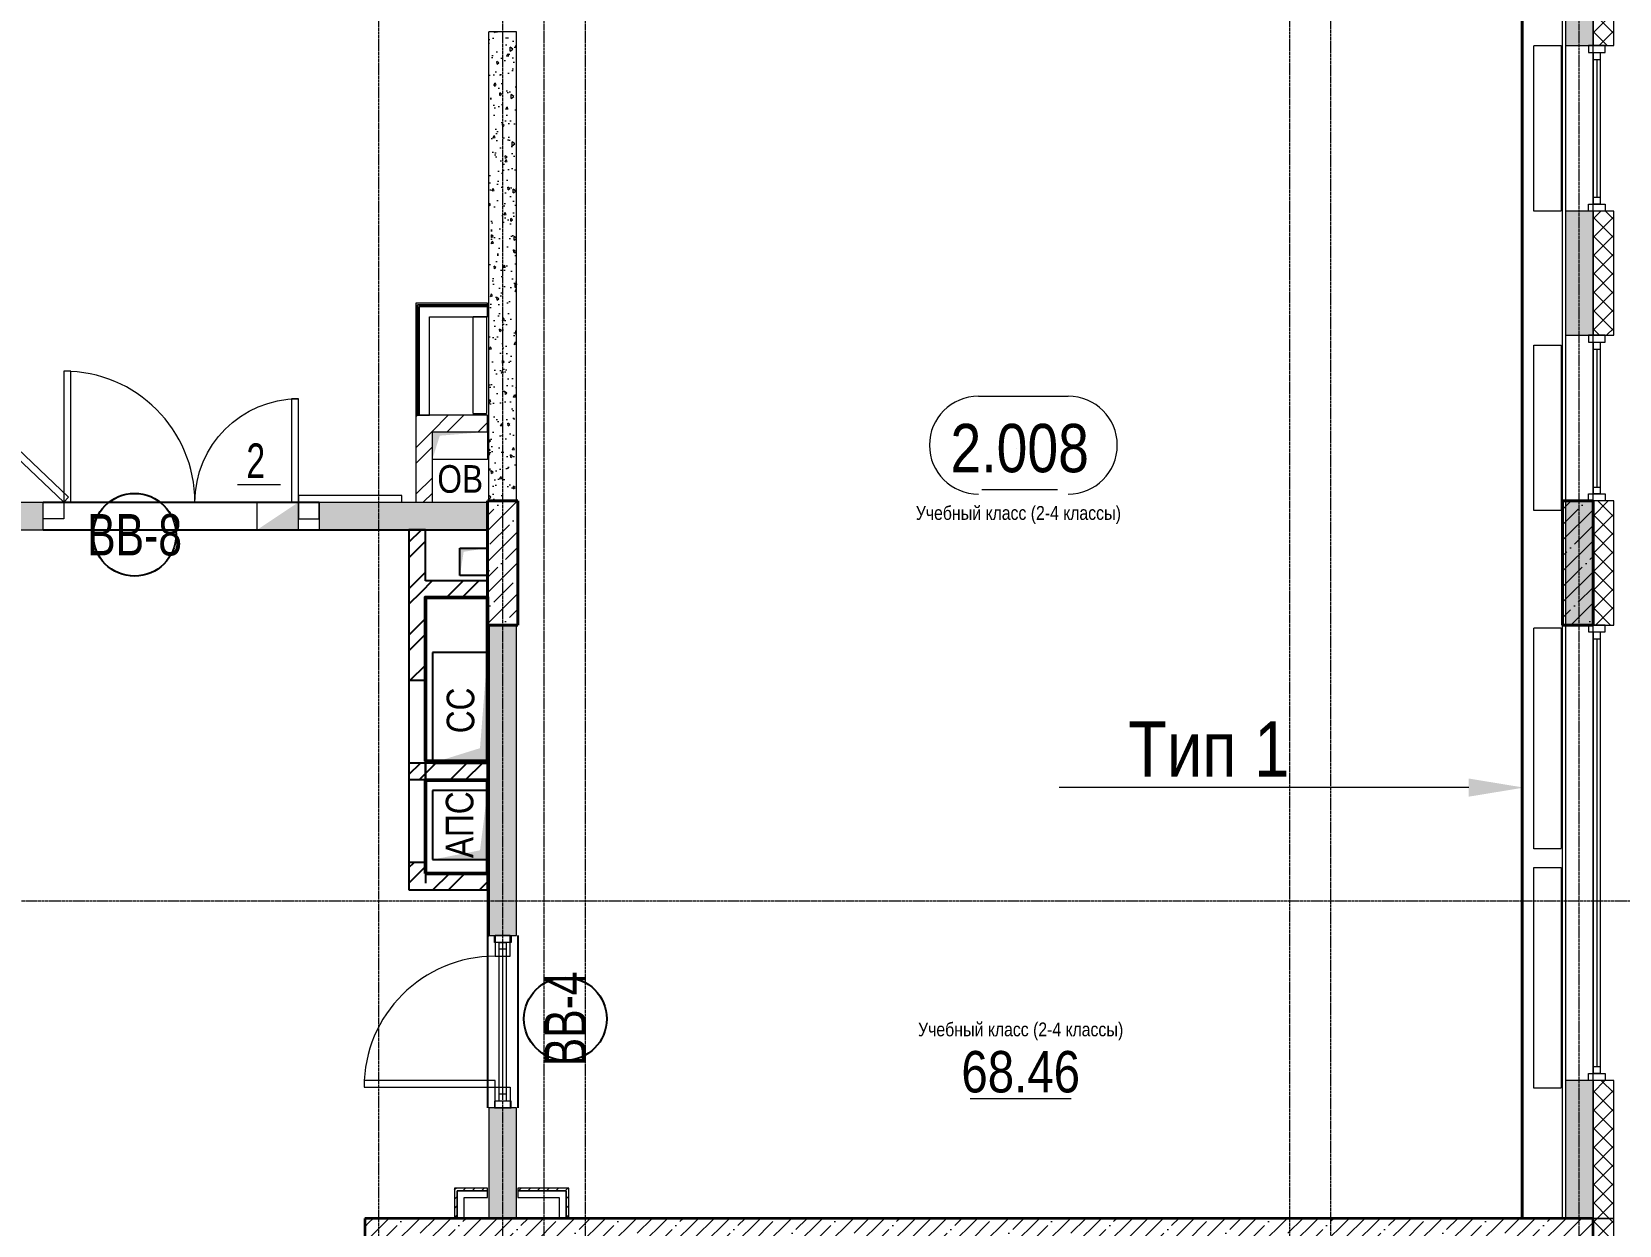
# Model space of a CAD drawing. Header units: millimetres. Extents: x -65509 to 912790, y 446 to 713294.
# Drawn here: x 151083 to 162585, y 160925 to 169575 of the extents above; entities that cross this region are included whole.
import ezdxf
from ezdxf import colors
from ezdxf.entities.mleader import LeaderData, LeaderLine
from ezdxf.enums import TextEntityAlignment as Align
from ezdxf.math import Vec2, Vec3

# ---------------------------------------------------------------- set-up
doc = ezdxf.new("R2010")
doc.units = ezdxf.units.MM
doc.linetypes.add('CENTER2', pattern=[28.575, 19.05, -3.175, 3.175, -3.175])
doc.linetypes.add('HIDDEN2', pattern=[4.7625, 3.175, -1.5875])
doc.layers.get('Defpoints').update_dxf_attribs({"color": 250})
for name, color, linetype, lineweight in [('A-AREA', 250, 'Continuous', 15), ('A-Wall_Материал_Газоблок_Контур', 250, 'Continuous', 0), ('АР_Area', 250, 'Continuous', 5), ('АР_Витраж', 250, 'Continuous', 13), ('АР_Витраж марка', 250, 'Continuous', 9), ('АР_Двери_витраж', 250, 'Continuous', 9), ('АР_Колонны', 250, 'Continuous', 30), ('АР_Окна', 250, 'Continuous', 5), ('АР_Отв. марка', 250, 'Continuous', 9), ('АР_Отверстия', 250, 'Continuous', 9), ('АР_площадь пом', 250, 'Continuous', 5), ('АР_Стены ГКЛ', 250, 'Continuous', 15), ('АР_Стены ЖБ', 250, 'Continuous', 35), ('АР_Стены кирпич', 250, 'Continuous', 20), ('АР_Стены ПЕНОблок', 250, 'Continuous', 20), ('АР_Тонкая', 250, 'Continuous', 5), ('АР_Утеплитель', 250, 'Continuous', 0), ('АР_Штриховка', 250, 'Continuous', 0), ('Зашивки ГКЛ на всю высоту', 250, 'Continuous', 25), ('КМ_Фахверки', 250, 'Continuous', 25), ('ОВ_Отопление', 250, 'Continuous', 5), ('Размеры зашивки ГКЛ', 250, 'Continuous', 0), ('РД_Оси_100', 250, 'Continuous', 0), ('РД_проем_инж перемыч_фахверк', 250, 'Continuous', 18), ('СС_Отверстия', 250, 'Continuous', 9)]:
    doc.layers.add(name, color=color, linetype=linetype, lineweight=lineweight)
doc.layers.add('АР_Отопительные приборы', color=1, linetype='HIDDEN2', lineweight=0, true_color=0xff0000)
doc.layers.add('Зашивка радиаторов тип 1 (фанера и МДФ)', color=7, linetype='Continuous', lineweight=0, true_color=0x000085)
doc.layers.add('РД_Витраж_вн', color=250, linetype='Continuous')
for name, color, linetype, lineweight, plot in [('РД_Проем', 250, 'Continuous', 0, False), ('РД_проем_инж перемыч_подсчет', 250, 'Continuous', 30, False), ('я', 250, 'Continuous', 50, False)]:
    doc.layers.add(name, color=color, linetype=linetype, lineweight=lineweight, plot=plot)
doc.styles.add('Arial0', font='arial.ttf')
doc.styles.add('Arial_09', font='ARIALN.TTF', dxfattribs={"width": 0.9})
doc.styles.add('style1', font='ARIALN.TTF')
pattern_1 = [(45, (142195.16, 127275.07), (-112.2532, 112.2532), []), (45, (142307.41, 127275.07), (-112.2532, 112.2532), [198.4375, -39.6875, 0, -39.6875])]

# ---------------------------------------------------------------- blocks, each defined once
blk = doc.blocks.new('СОШ_2200_АР_ОСИ_М100_28.05.24')
at = {"layer": 'РД_Оси_100', "linetype": 'CENTER2'}
for p, q in [((20100, -6155), (20100, 139938.679)), ((29555, 36000), (-5954.958, 36000))]:
    blk.add_line(p, q, dxfattribs=at)
for points in [[(11400, 139938.679), (11400, -6155)], [(12000.12, -6155), (12300, -5755), (12300, 139538.679), (12000, 139938.679)], [(12600, -6155), (12600, 139938.679)], [(13200, -6155), (12900, -5755), (12900, 139538.679), (13220.167, 139939.357)], [(17850, 139938.679), (18000, 139538.679), (18000, -6194.092)], [(18300, -6196.31), (18300, 139538.679), (18450, 139938.679)]]:
    blk.add_lwpolyline(points, dxfattribs=at)
blk = doc.blocks.new('otv')
at = {"linetype": 'Continuous'}
blk.add_lwpolyline([(0, -1), (0, 0), (1, 0), (1, -1)], close=True, dxfattribs=at)
blk.add_solid([(0, -1), (0, 0), (0.135, -0.137), (1, 0)], dxfattribs=at)
blk = doc.blocks.new('MOK-МаркаПом_овал_ареал')
for p, q in [((-2.99, 3.76), (3.52, 3.76)), ((-2.75, -3), (2.75, -3))]:
    blk.add_line(p, q)
for centre, radius, start, end in [((-2.99, 0.21), 3.55, 90, 270), ((3.52, 0.21), 3.55, 270, 90), ((-7.41, 0), 7.16, 0, 0.001)]:
    blk.add_arc(centre, radius, start, end)
at = {"color": 0, "style": 'style1'}
blk.add_attdef('АР-ПОМЕЩЕНИЕ:НОМЕР', text='', height=3, dxfattribs=at).set_placement((0.26, 0), align=Align.MIDDLE)
blk = doc.blocks.new('MOK-МаркаПомещения1')
at = {"layer": 'A-AREA', "color": 0}
blk.add_line((-3.65, -1.94), (3.65, -1.94), dxfattribs=at)
at = {"layer": 'A-AREA', "color": 0, "style": 'style1'}
blk.add_attdef('АР-ПОМЕЩЕНИЕ:ПЛОЩАДЬ', text='', height=3, dxfattribs=at).set_placement((0, 0), align=Align.MIDDLE)
at = {"layer": 'Defpoints', "style": 'style1', "flags": 8}
blk.add_attdef('АР-ПОМЕЩЕНИЕ:НАИМЕНОВАНИЕ', text='', height=1, dxfattribs=at).set_placement((0, 2.96), align=Align.MIDDLE)
blk = doc.blocks.new('MOK-МаркаПроема инж.')
blk.add_line((-1.33, -1.75), (1.8, -1.75))
at = {"color": 0, "style": 'Arial0', "width": 0.7}
blk.add_attdef('АР-ПРОЕМ:Коробка', text='', height=2.5, dxfattribs=at).set_placement((0, 0), align=Align.MIDDLE)
blk = doc.blocks.new('МаркаВитража1')
at = {"layer": 'Defpoints'}
blk.add_circle((0, 0), 3, dxfattribs=at)
at = {"color": 0, "linetype": 'ByBlock', "lineweight": -2, "style": 'Arial_09', "width": 0.9}
blk.add_attdef('АР-ОКНО:НАИМЕНОВАНИЕ', text='', height=3, dxfattribs=at).set_placement((0, 0), align=Align.MIDDLE)

msp = doc.modelspace()

# ---------------------------------------------------------------- hatches: boundary and pattern name
at = {"layer": 'АР_Стены ГКЛ', "linetype": 'Continuous', "lineweight": 0}
h = msp.add_hatch(dxfattribs=at)
h.set_pattern_fill('ANSI31', color=256, scale=15, style=0)
h.set_pattern_definition([(45, (142195.157, 127275.073), (-33.67596, 33.67596), [])])
h.paths.add_polyline_path([(154145.157, 161195.073), (154165.157, 161175.073), (154385.157, 161175.073), (154385.157, 161195.073)], flags=0)
h = msp.add_hatch(dxfattribs=at)
h.set_pattern_fill('ANSI31', color=256, scale=15, style=0)
h.set_pattern_definition([(45, (142195.157, 127275.073), (-33.67596, 33.67596), [])])
h.paths.add_polyline_path([(154145.157, 160975.073), (154165.157, 160975.073), (154165.157, 161175.073), (154145.157, 161195.073)], flags=0)
h = msp.add_hatch(dxfattribs=at)
h.set_pattern_fill('ANSI31', color=256, scale=15, angle=-360, style=0)
h.set_pattern_definition([(45, (142195.157, 127275.073), (-33.67596, 33.67596), [])])
h.paths.add_polyline_path([(154605.157, 161195.073), (154605.157, 161175.073), (154955.157, 161175.073), (154975.157, 161195.073)], flags=0)
h = msp.add_hatch(dxfattribs=at)
h.set_pattern_fill('ANSI31', color=256, scale=15, angle=-360, style=0)
h.set_pattern_definition([(45, (142195.157, 127275.073), (-33.67596, 33.67596), [])])
h.paths.add_polyline_path([(154975.157, 161195.073), (154955.157, 161175.073), (154955.157, 160975.073), (154975.157, 160975.073)], flags=0)
at = {"layer": 'АР_Штриховка', "linetype": 'Continuous', "lineweight": 0}
h = msp.add_hatch(dxfattribs=at)
h.set_pattern_fill('AR-CONC', color=256, angle=-360, style=0)
h.set_pattern_definition([(50, (142195.16, 127275.07), (182.18467, -15.9391), [19.05, -209.55]), (355, (142195.16, 127275.07), (-35.2434, 191.05685), [15.24, -167.6406]), (100.45144, (142210.34, 127273.74), (146.94125, 175.11775), [16.19, -178.09024]), (46.1842, (142195.16, 127325.87), (271.07904, -42.0423), [28.575, -314.325]), (96.63556, (142217.75, 127322.37), (237.4041, 247.4261), [24.285, -267.1356]), (351.18415, (142195.16, 127325.87), (237.4041, 247.4261), [22.86, -251.4597]), (21, (142220.56, 127313.17), (151.6144, -102.2652), [19.05, -209.55]), (326, (142220.56, 127313.17), (61.80203, 184.18797), [15.24, -167.64]), (71.45144, (142233.2, 127304.65), (213.4164, 81.92277), [16.19, -178.08994]), (37.5, (142195.16, 127275.07), (3.088603, 84.55504), [0, -165.608, 0, -170.18, 0, -168.275]), (7.5, (142195.16, 127275.07), (66.81966, 100.18057), [0, -97.028, 0, -161.798, 0, -64.135]), (327.5, (142138.515, 127275.07), (135.590595, -5.728744), [0, -63.5, 0, -198.12, 0, -262.89]), (317.5, (142113.12, 127275.07), (148.12918, 25.4265), [0, -82.55, 0, -131.572, 0, -186.69])])
h.paths.add_polyline_path([(162395.157, 195850.077), (162195.157, 196050.077), (162195.157, 194375.073), (162395.157, 194375.073)], flags=0)
h.paths.add_polyline_path([(162395.157, 193175.073), (162195.157, 193175.073), (162195.157, 192275.073), (162395.157, 192275.073)], flags=0)
h.paths.add_polyline_path([(162395.157, 188975.073), (162195.157, 188975.073), (162195.157, 178775.073), (162395.157, 178775.073)], flags=0)
h.paths.add_polyline_path([(162395.157, 177575.073), (162195.157, 177575.073), (162195.157, 176675.073), (162395.157, 176675.073)], flags=0)
h.paths.add_polyline_path([(162395.157, 175475.073), (162195.157, 175475.073), (162195.157, 174575.073), (162395.157, 174575.073)], flags=0)
h.paths.add_polyline_path([(162395.157, 171275.073), (162195.157, 171275.073), (162195.157, 169475.073), (162395.157, 169475.073)], flags=0)
h.paths.add_polyline_path([(162395.157, 168275.073), (162195.157, 168275.073), (162195.157, 167375.073), (162395.157, 167375.073)], flags=0)
h.paths.add_polyline_path([(162395.157, 166175.073), (162195.157, 166175.073), (162195.157, 165275.073), (162395.157, 165275.073)], flags=0)
h.paths.add_polyline_path([(162395.157, 161975.073), (162195.157, 161975.073), (162195.157, 160975.073), (162395.157, 160975.073)], flags=0)
h = msp.add_hatch(dxfattribs=at)
h.set_pattern_fill('ANSI37', color=256, scale=30, angle=-360, style=0)
h.set_pattern_definition([(45, (142195.16, 127275.07), (-67.35192, 67.35192), []), (135, (142195.16, 127275.07), (-67.35192, -67.35192), [])])
h.paths.add_polyline_path([(162545.157, 195700.077), (162395.157, 195850.077), (162395.157, 194375.073), (162545.157, 194375.073)], flags=0)
h.paths.add_polyline_path([(162545.157, 193175.073), (162395.157, 193175.073), (162395.157, 192275.073), (162545.157, 192275.073)], flags=0)
h.paths.add_polyline_path([(162545.157, 188975.073), (162395.157, 188975.073), (162395.157, 178775.073), (162545.157, 178775.073)], flags=0)
h.paths.add_polyline_path([(162545.157, 177575.073), (162395.157, 177575.073), (162395.157, 176675.073), (162545.157, 176675.073)], flags=0)
h.paths.add_polyline_path([(162545.157, 175475.073), (162395.157, 175475.073), (162395.157, 174575.073), (162545.157, 174575.073)], flags=0)
h.paths.add_polyline_path([(162545.157, 171275.073), (162395.157, 171275.073), (162395.157, 169475.073), (162545.157, 169475.073)], flags=0)
h.paths.add_polyline_path([(162545.157, 168275.073), (162395.157, 168275.073), (162395.157, 167375.073), (162545.157, 167375.073)], flags=0)
h.paths.add_polyline_path([(162545.157, 166175.073), (162395.157, 166175.073), (162395.157, 165275.073), (162545.157, 165275.073)], flags=0)
h.paths.add_polyline_path([(162545.157, 161975.073), (162395.157, 161975.073), (162395.157, 160975.073), (162545.157, 160975.073)], flags=0)
h = msp.add_hatch(dxfattribs=at)
h.set_pattern_fill('AR-CONC', color=256, angle=-315, style=0)
h.set_pattern_definition([(95, (142195.16, 127275.07), (140.09465, 117.5534), [19.05, -209.55]), (40, (142195.16, 127275.07), (-160.01845, 110.1767), [15.24, -167.6406]), (145.45144, (142206.83, 127284.87), (-19.9238, 227.7301), [16.19, -178.09024]), (91.1842, (142159.24, 127311), (221.4102, 161.9534), [28.575, -314.325]), (141.63556, (142177.7, 127324.5), (-7.0866, 342.8268), [24.285, -267.1356]), (36.18415, (142159.24, 127311), (-7.0866, 342.8268), [22.86, -251.4597]), (66, (142186.18, 127319.97), (179.52, 34.89515), [19.05, -209.55]), (11, (142186.18, 127319.97), (-86.5399, 173.9412), [15.24, -167.64]), (116.45145, (142201.14, 127322.88), (92.98005, 208.83634), [16.19, -178.0899]), (82.5, (142195.16, 127275.07), (-57.60547, 61.97341), [0, -165.608, 0, -170.18, 0, -168.275]), (52.5, (142195.16, 127275.07), (-23.58973, 118.087), [0, -97.028, 0, -161.798, 0, -64.135]), (12.5, (142155.105, 127235.02), (99.92786, 91.8262), [0, -63.5, 0, -198.12, 0, -262.89]), (2.5, (142137.14, 127217.06), (86.7639, 122.7224), [0, -82.55, 0, -131.572, 0, -186.69])])
h.paths.add_polyline_path([(154595.157, 169575.073), (154395.157, 169575.073), (154395.157, 166675.073), (154595.157, 166675.073)], flags=0)
h.paths.add_polyline_path([(154595.157, 166675.073), (154395.157, 166675.073), (154395.157, 166175.073), (154595.157, 166175.073)], flags=0)
h = msp.add_hatch(dxfattribs=at)
h.set_pattern_fill('ANSI32', color=256, scale=25, style=0)
h.set_pattern_definition([(45, (142195.16, 127275.07), (-168.3798, 168.3798), []), (45, (142307.4, 127275.07), (-168.3798, 168.3798), [])])
h.paths.add_polyline_path([(153985.157, 166675.073), (153865.157, 166795.073), (153865.157, 166165.073), (153985.157, 166165.073)], flags=0)
h = msp.add_hatch(dxfattribs=at)
h.set_pattern_fill('ANSI32', color=256, scale=25, style=0)
h.set_pattern_definition([(45, (142195.16, 127275.07), (-168.3798, 168.3798), []), (45, (142307.4, 127275.07), (-168.3798, 168.3798), [])])
h.paths.add_polyline_path([(153865.157, 166795.073), (153985.157, 166675.073), (154385.157, 166675.073), (154385.157, 166795.073)], flags=0)
h = msp.add_hatch(dxfattribs=at)
h.set_pattern_fill('AR-CONC', color=256, angle=45, style=0)
h.set_pattern_definition([(95, (142195.16, 127275.07), (140.09465, 117.5534), [19.05, -209.55]), (40, (142195.16, 127275.07), (-160.01845, 110.1767), [15.24, -167.6406]), (145.45144, (142206.83, 127284.87), (-19.9238, 227.7301), [16.19, -178.09024]), (91.1842, (142159.24, 127311), (221.4102, 161.9534), [28.575, -314.325]), (141.63556, (142177.7, 127324.5), (-7.0866, 342.8268), [24.285, -267.1356]), (36.18415, (142159.24, 127311), (-7.0866, 342.8268), [22.86, -251.4597]), (66, (142186.18, 127319.97), (179.52, 34.89515), [19.05, -209.55]), (11, (142186.18, 127319.97), (-86.5399, 173.9412), [15.24, -167.64]), (116.45145, (142201.14, 127322.88), (92.98005, 208.83634), [16.19, -178.0899]), (82.5, (142195.16, 127275.07), (-57.60547, 61.97341), [0, -165.608, 0, -170.18, 0, -168.275]), (52.5, (142195.16, 127275.07), (-23.58973, 118.087), [0, -97.028, 0, -161.798, 0, -64.135]), (12.5, (142155.105, 127235.02), (99.92786, 91.8262), [0, -63.5, 0, -198.12, 0, -262.89]), (2.5, (142137.14, 127217.06), (86.7639, 122.7224), [0, -82.55, 0, -131.572, 0, -186.69])])
h.paths.add_polyline_path([(154385.157, 165965.073), (154385.157, 166165.073), (153985.157, 166165.073), (153985.157, 165965.073)], flags=0)
h.paths.add_polyline_path([(153985.157, 165965.073), (153985.157, 166165.073), (153165.158, 166165.073), (153165.158, 165965.073)], flags=0)
h.paths.add_polyline_path([(151165.158, 165965.073), (151165.158, 166165.073), (150505.157, 166165.073), (150505.157, 165965.073)], flags=0)
h.paths.add_polyline_path([(150505.157, 165965.073), (150505.157, 166165.073), (150095.157, 166165.073), (150045.157, 166098.406), (150095.157, 165965.073)], flags=0)
at = {"layer": 'АР_Штриховка', "linetype": 'Continuous', "lineweight": 5}
h = msp.add_hatch(dxfattribs=at)
h.set_pattern_fill('ANSI35', color=256, scale=25, style=0)
h.set_pattern_definition(pattern_1)
h.paths.add_polyline_path([(154385.157, 165275.073), (154605.157, 165275.073), (154605.157, 166175.073), (154385.157, 166175.073)], flags=0)
h = msp.add_hatch(dxfattribs=at)
h.set_pattern_fill('ANSI35', color=256, scale=25, style=0)
h.set_pattern_definition(pattern_1)
h.paths.add_polyline_path([(162175.157, 165275.073), (162395.157, 165275.073), (162395.157, 166175.073), (162175.157, 166175.073)], flags=0)
at = {"layer": 'АР_Штриховка', "linetype": 'Continuous', "lineweight": 25, "true_color": 0x000000}
h = msp.add_hatch(dxfattribs=at)
h.set_pattern_fill('ANSI32', color=18, scale=25, style=0)
h.set_pattern_definition([(45, (-62053.02, 4561.82), (-168.3798, 168.3798), []), (45, (-61940.77, 4561.82), (-168.3798, 168.3798), [])])
h.paths.add_polyline_path([(153815.155, 163355.073), (153935.155, 163475.073), (153935.156, 163555.073), (153815.156, 163555.073)], flags=0)
h.paths.add_polyline_path([(153815.157, 164155.073), (153935.157, 164155.073), (153935.157, 164275.073), (153815.157, 164275.073)], flags=0)
h.paths.add_polyline_path([(153815.159, 164875.073), (153935.159, 164875.073), (153935.16, 165475.074), (153905.161, 165515.074), (153815.16, 165475.074)], flags=0)
h.paths.add_polyline_path([(153815.16, 165475.074), (153905.161, 165515.074), (153935.161, 165595.074), (153935.162, 165965.441), (153815.162, 165965.442)], flags=0)
h = msp.add_hatch(dxfattribs=at)
h.set_pattern_fill('ANSI32', color=18, scale=25, style=0)
h.set_pattern_definition([(45, (-62053.02, 4561.82), (-168.3798, 168.3798), []), (45, (-61940.77, 4561.82), (-168.3798, 168.3798), [])])
h.paths.add_polyline_path([(153935.161, 165595.074), (153905.161, 165515.074), (153935.16, 165475.074), (154385.157, 165475.074), (154385.157, 165595.074)], flags=0)
at = {"layer": 'АР_Штриховка', "linetype": 'Continuous', "lineweight": 0}
h = msp.add_hatch(dxfattribs=at)
h.set_pattern_fill('AR-CONC', color=256, angle=-315, style=0)
h.set_pattern_definition([(95, (142195.16, 127275.07), (140.09465, 117.5534), [19.05, -209.55]), (40, (142195.16, 127275.07), (-160.01845, 110.1767), [15.24, -167.6406]), (145.45144, (142206.83, 127284.87), (-19.9238, 227.7301), [16.19, -178.09024]), (91.1842, (142159.24, 127311), (221.4102, 161.9534), [28.575, -314.325]), (141.63556, (142177.7, 127324.5), (-7.0866, 342.8268), [24.285, -267.1356]), (36.18415, (142159.24, 127311), (-7.0866, 342.8268), [22.86, -251.4597]), (66, (142186.18, 127319.97), (179.52, 34.89515), [19.05, -209.55]), (11, (142186.18, 127319.97), (-86.5399, 173.9412), [15.24, -167.64]), (116.45145, (142201.14, 127322.88), (92.98005, 208.83634), [16.19, -178.0899]), (82.5, (142195.16, 127275.07), (-57.60547, 61.97341), [0, -165.608, 0, -170.18, 0, -168.275]), (52.5, (142195.16, 127275.07), (-23.58973, 118.087), [0, -97.028, 0, -161.798, 0, -64.135]), (12.5, (142155.105, 127235.02), (99.92786, 91.8262), [0, -63.5, 0, -198.12, 0, -262.89]), (2.5, (142137.14, 127217.06), (86.7639, 122.7224), [0, -82.55, 0, -131.572, 0, -186.69])])
h.paths.add_polyline_path([(154595.157, 165275.073), (154395.157, 165275.073), (154395.157, 163025.073), (154595.157, 163025.073)], flags=0)
h.paths.add_polyline_path([(154595.157, 161775.073), (154395.157, 161775.073), (154395.157, 160975.073), (154595.157, 160975.073)], flags=0)
at = {"layer": 'АР_Штриховка', "linetype": 'Continuous', "lineweight": 25, "true_color": 0x000000}
h = msp.add_hatch(dxfattribs=at)
h.set_pattern_fill('ANSI32', color=18, scale=25, style=0)
h.set_pattern_definition([(45, (-62053.02, 4561.82), (-168.3798, 168.3798), []), (45, (-61940.77, 4561.82), (-168.3798, 168.3798), [])])
h.paths.add_polyline_path([(154385.157, 164155.073), (154385.157, 164275.073), (153935.157, 164275.073), (153935.157, 164155.073)], flags=0)
h = msp.add_hatch(dxfattribs=at)
h.set_pattern_fill('ANSI32', color=18, scale=25, style=0)
h.set_pattern_definition([(45, (-62053.02, 4561.82), (-168.3798, 168.3798), []), (45, (-61940.77, 4561.82), (-168.3798, 168.3798), [])])
h.paths.add_polyline_path([(154385.157, 163355.073), (154385.157, 163475.073), (153935.155, 163475.073), (153815.155, 163355.073)], flags=0)
at = {"layer": 'АР_Штриховка', "linetype": 'Continuous', "lineweight": 5}
h = msp.add_hatch(dxfattribs=at)
h.set_pattern_fill('ANSI35', color=256, scale=25, style=0)
h.set_pattern_definition([(45, (142195.16, 127275.07), (-112.2532, 112.2532), []), (45, (142307.41, 127275.07), (-112.2532, 112.2532), [198.4375, -39.6875, 0, -39.6875])])
h.paths.add_polyline_path([(153495.157, 156575.073), (153695.157, 156775.073), (153695.157, 157075.073), (153495.157, 157075.073)], flags=0)
h.paths.add_polyline_path([(153495.157, 158875.073), (153695.157, 158875.073), (153695.157, 160775.073), (153495.157, 160975.073)], flags=0)
h = msp.add_hatch(dxfattribs=at)
h.set_pattern_fill('ANSI35', color=256, scale=25, angle=-360, style=0)
h.set_pattern_definition([(45, (142195.16, 127275.07), (-112.2532, 112.2532), []), (45, (142307.41, 127275.07), (-112.2532, 112.2532), [198.4375, -39.6875, 0, -39.6875])])
h.paths.add_polyline_path([(153495.157, 160975.073), (153695.157, 160775.073), (162195.157, 160775.073), (162395.157, 160975.073)], flags=0)
h = msp.add_hatch(dxfattribs=at)
h.set_pattern_fill('ANSI35', color=256, scale=25, style=0)
h.set_pattern_definition([(45, (142195.16, 127275.07), (-112.2532, 112.2532), []), (45, (142307.41, 127275.07), (-112.2532, 112.2532), [198.4375, -39.6875, 0, -39.6875])])
h.paths.add_polyline_path([(162195.157, 156775.073), (162245.157, 156641.74), (162395.157, 156575.073), (162395.157, 156875.073), (162195.157, 156875.073)], flags=0)
h.paths.add_polyline_path([(162195.157, 160675.073), (162395.157, 160675.073), (162395.157, 160975.073), (162195.157, 160775.073)], flags=0)
h.paths.add_polyline_path([(162195.157, 152675.073), (162395.157, 152675.073), (162395.157, 153575.073), (162245.157, 153641.74), (162195.157, 153575.073)], flags=0)
h.paths.add_polyline_path([(162195.157, 153775.073), (162245.157, 153641.74), (162395.157, 153575.073), (162395.157, 156575.073), (162245.157, 156641.74), (162195.157, 156575.073)], flags=0)
at = {"layer": 'АР_Штриховка', "linetype": 'Continuous', "lineweight": 0}
h = msp.add_hatch(dxfattribs=at)
h.set_pattern_fill('ANSI37', color=256, scale=30, angle=-360, style=0)
h.set_pattern_definition([(45, (142195.16, 127275.07), (-67.35192, 67.35192), []), (135, (142195.16, 127275.07), (-67.35192, -67.35192), [])])
h.paths.add_polyline_path([(162545.157, 160975.073), (162395.157, 160975.073), (162395.157, 160675.073), (162545.157, 160675.073)], flags=0)
h.paths.add_polyline_path([(162545.157, 156875.073), (162395.157, 156875.073), (162395.157, 153775.073), (162545.157, 153925.073)], flags=0)
at = {"layer": 'СС_Отверстия', "linetype": 'Continuous', "lineweight": 5}
for points in [[(153015.158, 165965.073), (153015.158, 166165.073), (152865.158, 166065.073)], [(152715.158, 165965.073), (153015.158, 165965.073), (152865.158, 166065.073)]]:
    msp.add_hatch(color=256, dxfattribs=at).paths.add_polyline_path(points, flags=0)

# ---------------------------------------------------------------- linework, layer by layer
at = {"color": 18, "linetype": 'Continuous', "lineweight": 25, "true_color": 0x000000}
for p, q in [((154185.157, 165633.367), (154185.157, 165833.367)), ((154185.157, 165833.367), (154385.157, 165833.367)), ((154185.157, 165633.367), (154185.157, 165833.367)), ((154185.157, 165833.367), (154385.157, 165833.367)), ((154385.157, 165833.367), (154385.157, 165633.367)), ((154385.157, 165833.367), (154385.157, 165633.367)), ((154385.157, 165633.367), (154185.157, 165633.367)), ((154385.157, 165633.367), (154185.157, 165633.367)), ((154385.157, 165075.073), (153985.157, 165075.073)), ((153985.157, 165075.073), (153985.157, 164275.073)), ((154385.157, 165075.073), (153985.157, 165075.073)), ((153985.157, 165075.073), (153985.157, 164275.073)), ((154385.157, 164275.073), (154385.157, 165075.073)), ((154385.157, 164275.073), (154385.157, 165075.073)), ((153985.157, 164275.073), (154385.157, 164275.073)), ((153985.157, 164275.073), (154385.157, 164275.073)), ((154385.157, 164075.073), (153985.157, 164075.073)), ((153985.157, 164075.073), (153985.157, 163575.073)), ((154385.157, 164075.073), (153985.157, 164075.073)), ((153985.157, 164075.073), (153985.157, 163575.073)), ((154385.157, 163575.073), (154385.157, 164075.073)), ((154385.157, 163575.073), (154385.157, 164075.073)), ((153985.157, 163575.073), (154385.157, 163575.073)), ((153985.157, 163575.073), (154385.157, 163575.073))]:
    msp.add_line(p, q, dxfattribs=at)
for points in [[(154185.157, 165633.367), (154185.157, 165833.367), (154212.087, 165806.051), (154385.157, 165833.367)], [(154185.157, 165633.367), (154185.157, 165833.367), (154212.087, 165806.051), (154385.157, 165833.367)], [(153985.157, 164275.073), (154385.157, 164275.073), (154330.527, 164382.792), (154385.157, 165075.073)], [(153985.157, 164275.073), (154385.157, 164275.073), (154330.527, 164382.792), (154385.157, 165075.073)], [(153985.157, 163575.073), (154385.157, 163575.073), (154330.527, 163642.397), (154385.157, 164075.073)], [(153985.157, 163575.073), (154385.157, 163575.073), (154330.527, 163642.397), (154385.157, 164075.073)]]:
    msp.add_solid(points, dxfattribs=at)
at = {"layer": 'A-Wall_Материал_Газоблок_Контур', "linetype": 'Continuous', "lineweight": 0}
for p, q in [((162195.157, 169475.073), (162195.157, 168275.073)), ((162195.157, 167375.073), (162195.157, 166175.073)), ((162195.157, 165275.073), (162195.157, 161975.073))]:
    msp.add_line(p, q, dxfattribs=at)
at = {"layer": 'АР_Витраж', "linetype": 'Continuous', "lineweight": 5}
for p, q in [((154385.157, 161775.073), (154385.157, 163025.073)), ((154605.157, 161775.073), (154605.157, 163025.073))]:
    msp.add_line(p, q, dxfattribs=at)
at = {"layer": 'АР_Витраж', "linetype": 'Continuous', "lineweight": 13}
for p, q in [((154520.157, 162925.073), (154470.157, 162925.073)), ((154495.157, 161875.073), (154495.157, 162925.073)), ((154520.157, 161875.073), (154470.157, 161875.073))]:
    msp.add_line(p, q, dxfattribs=at)
for points in [[(154435.157, 162975.073), (154435.157, 163025.073), (154555.157, 163025.073), (154555.157, 162975.073)], [(154520.157, 161825.073), (154470.157, 161825.073), (154470.157, 162975.073), (154520.157, 162975.073)], [(154435.157, 161825.073), (154435.157, 161775.073), (154555.157, 161775.073), (154555.157, 161825.073)]]:
    msp.add_lwpolyline(points, close=True, dxfattribs=at)
at = {"layer": 'АР_Двери_витраж', "linetype": 'Continuous', "lineweight": 9}
for points in [[(151315.158, 166165.073), (151365.158, 166165.073), (151365.158, 167115.073), (151315.158, 167115.073)], [(153015.158, 166915.073), (152965.158, 166915.073), (152965.158, 166165.073), (153015.158, 166165.073)], [(151315.158, 166045.073), (151165.158, 166045.073), (151165.158, 166165.073), (151315.158, 166165.073)], [(153015.158, 166045.073), (153165.158, 166045.073), (153165.158, 166165.073), (153015.158, 166165.073)], [(154550.157, 162875.073), (154550.157, 163025.073), (154440.157, 163025.073), (154440.157, 162875.073)], [(154440.157, 161925.073), (154440.157, 161975.073), (153490.157, 161975.073), (153490.157, 161925.073)], [(154550.157, 161925.073), (154550.157, 161775.073), (154440.157, 161775.073), (154440.157, 161925.073)]]:
    msp.add_lwpolyline(points, close=True, dxfattribs=at)
at = {"layer": 'АР_Двери_витраж'}
for points in [[(150625.565, 166819.301), (150659.969, 166855.583), (151349.323, 166201.909), (151314.919, 166165.627)], [(153765.158, 166165.073), (153765.158, 166215.073), (153015.158, 166215.073), (153015.158, 166165.073)]]:
    msp.add_lwpolyline(points, close=True, dxfattribs=at)
at = {"layer": 'АР_Двери_витраж', "linetype": 'Continuous', "lineweight": 9}
for centre, start, end in [((151315.158, 166165.073), 0, 90), ((154440.157, 161925.073), 90, 180)]:
    msp.add_arc(centre, 950, start, end, dxfattribs=at)
at = {"layer": 'АР_Двери_витраж', "linetype": 'Continuous', "lineweight": 9, "extrusion": (0, 0, -1)}
msp.add_arc((-153015.158, 166165.073), 750, 0, 90, dxfattribs=at)
at = {"layer": 'АР_Колонны', "linetype": 'HIDDEN2', "lineweight": 25}
for p, q in [((154385.157, 166175.073), (154605.157, 166175.073)), ((154385.157, 165275.073), (154385.157, 166175.073)), ((154605.157, 166175.073), (154605.157, 165275.073)), ((162175.157, 166175.073), (162395.157, 166175.073)), ((162175.157, 165275.073), (162175.157, 166175.073)), ((162395.157, 166175.073), (162395.157, 165275.073)), ((154605.157, 165275.073), (154385.157, 165275.073)), ((162395.157, 165275.073), (162175.157, 165275.073))]:
    msp.add_line(p, q, dxfattribs=at)
at = {"layer": 'АР_Колонны', "linetype": 'Continuous', "lineweight": 35}
for p, q in [((154385.157, 166175.073), (154605.157, 166175.073)), ((154385.157, 165275.073), (154385.157, 166175.073)), ((154605.157, 165275.073), (154605.157, 166175.073)), ((162175.157, 166175.073), (162395.157, 166175.073)), ((162175.157, 165275.073), (162175.157, 166175.073)), ((162395.157, 165275.073), (162395.157, 166175.073)), ((154385.157, 165275.073), (154605.157, 165275.073)), ((162175.157, 165275.073), (162395.157, 165275.073))]:
    msp.add_line(p, q, dxfattribs=at)
at = {"layer": 'АР_Окна', "linetype": 'Continuous', "lineweight": 5}
for p, q in [((162195.157, 169475.073), (162195.157, 168275.073)), ((162397.657, 169375.073), (162447.657, 169375.073)), ((162422.657, 169375.073), (162422.657, 168375.073)), ((162397.657, 168375.073), (162447.657, 168375.073)), ((162195.157, 167375.073), (162195.157, 166175.073)), ((162397.657, 167275.073), (162447.657, 167275.073)), ((162422.657, 167275.073), (162422.657, 166275.073)), ((162397.657, 166275.073), (162447.657, 166275.073)), ((162195.157, 165275.073), (162195.157, 161975.073)), ((162397.657, 165175.073), (162447.657, 165175.073)), ((162422.657, 165175.073), (162422.657, 162075.073)), ((162397.657, 162075.073), (162447.657, 162075.073))]:
    msp.add_line(p, q, dxfattribs=at)
for points in [[(162482.657, 169425.073), (162482.657, 169475.073), (162362.657, 169475.073), (162362.657, 169425.073)], [(162397.657, 169425.073), (162447.657, 169425.073), (162447.657, 168325.073), (162397.657, 168325.073)], [(162482.657, 168325.073), (162482.657, 168275.073), (162362.657, 168275.073), (162362.657, 168325.073)], [(162482.657, 167325.073), (162482.657, 167375.073), (162362.657, 167375.073), (162362.657, 167325.073)], [(162397.657, 167325.073), (162447.657, 167325.073), (162447.657, 166225.073), (162397.657, 166225.073)], [(162482.657, 166225.073), (162482.657, 166175.073), (162362.657, 166175.073), (162362.657, 166225.073)], [(162482.657, 165225.073), (162482.657, 165275.073), (162362.657, 165275.073), (162362.657, 165225.073)], [(162397.657, 165225.073), (162447.657, 165225.073), (162447.657, 162025.073), (162397.657, 162025.073)], [(162482.657, 162025.073), (162482.657, 161975.073), (162362.657, 161975.073), (162362.657, 162025.073)]]:
    msp.add_lwpolyline(points, close=True, dxfattribs=at)
at = {"layer": 'АР_Отопительные приборы'}
for points in [[(161965.157, 169474.699), (162165.157, 169474.699), (162165.157, 168274.699), (161965.157, 168274.699)], [(154379.494, 167508.035), (154279.494, 167508.035), (154279.494, 166808.035), (154379.494, 166808.035)], [(161965.157, 167304.362), (162165.157, 167304.362), (162165.157, 166104.362), (161965.157, 166104.362)], [(161965.157, 165254.349), (162165.157, 165254.349), (162165.157, 163654.349), (161965.157, 163654.349)], [(161965.157, 163519.097), (162165.157, 163519.097), (162165.157, 161919.097), (161965.157, 161919.097)]]:
    msp.add_lwpolyline(points, close=True, dxfattribs=at)
at = {"layer": 'АР_Стены ГКЛ', "linetype": 'Continuous', "lineweight": 5}
for p, q in [((154385.157, 161195.073), (154145.157, 161195.073)), ((154145.157, 161195.073), (154145.157, 160975.073)), ((154385.157, 161175.073), (154165.157, 161175.073)), ((154165.157, 161175.073), (154385.157, 161175.073)), ((154165.157, 161175.073), (154165.157, 160975.073)), ((154165.157, 160975.073), (154165.157, 161175.073)), ((154385.157, 161175.073), (154385.157, 161195.073)), ((154385.157, 161125.073), (154385.157, 161175.073)), ((154605.157, 161195.073), (154605.157, 161175.073)), ((154975.157, 161195.073), (154605.157, 161195.073)), ((154605.157, 161175.073), (154605.157, 161125.073)), ((154955.157, 161175.073), (154605.157, 161175.073)), ((154605.157, 161175.073), (154955.157, 161175.073)), ((154955.157, 160975.073), (154955.157, 161175.073)), ((154955.157, 161175.073), (154955.157, 160975.073)), ((154975.157, 160975.073), (154975.157, 161195.073)), ((154215.157, 161125.073), (154385.157, 161125.073)), ((154215.157, 160975.073), (154215.157, 161125.073)), ((154605.157, 161125.073), (154905.157, 161125.073)), ((154905.157, 161125.073), (154905.157, 160975.073)), ((154145.157, 160975.073), (154165.157, 160975.073)), ((154165.157, 160975.073), (154215.157, 160975.073)), ((154905.157, 160975.073), (154955.157, 160975.073)), ((154955.157, 160975.073), (154975.157, 160975.073))]:
    msp.add_line(p, q, dxfattribs=at)
at = {"layer": 'АР_Стены ЖБ', "linetype": 'Continuous', "lineweight": 40}
for p, q in [((154605.157, 166175.073), (154385.157, 166175.073)), ((154385.157, 166175.073), (154385.157, 165275.073)), ((154605.157, 165275.073), (154605.157, 166175.073)), ((162395.157, 166175.073), (162175.157, 166175.073)), ((162175.157, 166175.073), (162175.157, 165275.073)), ((162395.157, 165275.073), (162395.157, 166175.073)), ((154385.157, 165275.073), (154605.157, 165275.073)), ((162175.157, 165275.073), (162395.157, 165275.073))]:
    msp.add_line(p, q, dxfattribs=at)
at = {"layer": 'АР_Стены ЖБ', "linetype": 'Continuous', "lineweight": 35}
for p, q in [((153495.157, 160975.073), (153495.157, 158875.073)), ((162395.157, 160975.073), (153495.157, 160975.073)), ((162395.157, 160675.073), (162395.157, 160975.073))]:
    msp.add_line(p, q, dxfattribs=at)
at = {"layer": 'АР_Стены кирпич', "linetype": 'Continuous', "lineweight": 20}
for p, q in [((153865.157, 166795.073), (153865.157, 166165.073)), ((154385.157, 166795.073), (153865.157, 166795.073)), ((154385.157, 166675.073), (154385.157, 166795.073)), ((153985.157, 166165.073), (153985.157, 166675.073)), ((153985.157, 166675.073), (154385.157, 166675.073)), ((153865.157, 166165.073), (153985.157, 166165.073))]:
    msp.add_line(p, q, dxfattribs=at)
at = {"layer": 'АР_Стены кирпич', "color": 18, "linetype": 'Continuous', "lineweight": 25, "true_color": 0x000000}
for p, q in [((153815.162, 165965.442), (153815.16, 165475.074)), ((153935.162, 165965.441), (153815.162, 165965.442)), ((153935.161, 165595.074), (153935.162, 165965.441)), ((154385.157, 165595.074), (153935.161, 165595.074)), ((154385.157, 165475.074), (154385.157, 165595.074)), ((153815.16, 165475.074), (153815.159, 164875.073)), ((153935.159, 164875.073), (153935.16, 165475.074)), ((153935.16, 165475.074), (154385.157, 165475.074)), ((153815.159, 164875.073), (153815.157, 164275.073)), ((153815.159, 164875.073), (153935.159, 164875.073)), ((153935.157, 164275.073), (153935.159, 164875.073)), ((153935.157, 164275.073), (153815.157, 164275.073)), ((153815.157, 164275.073), (153815.157, 164155.073)), ((153935.157, 164155.073), (153935.157, 164275.073)), ((154385.157, 164275.073), (153935.157, 164275.073)), ((153935.157, 164275.073), (153935.157, 164155.073)), ((154385.157, 164155.073), (154385.157, 164275.073)), ((153815.157, 164155.073), (153815.156, 163555.073)), ((153815.157, 164155.073), (153935.157, 164155.073)), ((153935.156, 163555.073), (153935.157, 164155.073)), ((153935.157, 164155.073), (154385.157, 164155.073)), ((153815.156, 163555.073), (153815.155, 163355.073)), ((153935.156, 163555.073), (153815.156, 163555.073)), ((153935.155, 163475.073), (153935.156, 163555.073)), ((154385.157, 163475.073), (153935.155, 163475.073)), ((154385.157, 163355.073), (154385.157, 163475.073)), ((153815.155, 163355.073), (154385.157, 163355.073))]:
    msp.add_line(p, q, dxfattribs=at)
at = {"layer": 'АР_Стены кирпич', "color": 18, "lineweight": 25, "true_color": 0x000000}
msp.add_line((153935.157, 164275.073), (153815.157, 164275.073), dxfattribs=at)
at = {"layer": 'АР_Стены ПЕНОблок', "linetype": 'Continuous', "lineweight": 20}
for p, q in [((162195.157, 171275.073), (162195.157, 169475.073)), ((162395.157, 169475.073), (162395.157, 171275.073)), ((154395.157, 166175.073), (154395.157, 169575.073)), ((154595.157, 169575.073), (154395.157, 169575.073)), ((154595.157, 166175.073), (154595.157, 169575.073)), ((162195.157, 169475.073), (162395.157, 169475.073)), ((162395.157, 168275.073), (162195.157, 168275.073)), ((162195.157, 168275.073), (162195.157, 167375.073)), ((162395.157, 167375.073), (162395.157, 168275.073)), ((162195.157, 167375.073), (162395.157, 167375.073)), ((150095.157, 166165.073), (151165.158, 166165.073)), ((151165.158, 165965.073), (151165.158, 166165.073)), ((153165.158, 166165.073), (154385.157, 166165.073)), ((153165.158, 166165.073), (153165.158, 165965.073)), ((154385.157, 165965.073), (154385.157, 166165.073)), ((154395.157, 166175.073), (154595.157, 166175.073)), ((162395.157, 166175.073), (162195.157, 166175.073)), ((162195.157, 166175.073), (162195.157, 165275.073)), ((162395.157, 165275.073), (162395.157, 166175.073)), ((150095.157, 165965.073), (151165.158, 165965.073)), ((154595.157, 165275.073), (154395.157, 165275.073)), ((154395.157, 165275.073), (154395.157, 163025.073)), ((154595.157, 163025.073), (154595.157, 165275.073)), ((162195.157, 165275.073), (162395.157, 165275.073)), ((154395.157, 163025.073), (154595.157, 163025.073)), ((162395.157, 161975.073), (162195.157, 161975.073)), ((162195.157, 161975.073), (162195.157, 160975.073)), ((162395.157, 160975.073), (162395.157, 161975.073)), ((154595.157, 161775.073), (154395.157, 161775.073)), ((154395.157, 161775.073), (154395.157, 160975.073)), ((154595.157, 160975.073), (154595.157, 161775.073)), ((154395.157, 160975.073), (154595.157, 160975.073)), ((162195.157, 160975.073), (162395.157, 160975.073))]:
    msp.add_line(p, q, dxfattribs=at)
at = {"layer": 'АР_Стены ПЕНОблок', "color": 18, "linetype": 'Continuous', "lineweight": 25, "true_color": 0x000000}
for p, q in [((153165.158, 165965.073), (153985.157, 165965.073)), ((153985.157, 165965.073), (154385.157, 165965.073)), ((154395.157, 165275.073), (154395.157, 163025.073))]:
    msp.add_line(p, q, dxfattribs=at)
at = {"layer": 'АР_Тонкая', "color": 18, "linetype": 'Continuous', "lineweight": 25, "true_color": 0x000000}
for p, q in [((154395.157, 165275.073), (154385.157, 165275.073)), ((154385.157, 165275.073), (154385.157, 163025.073)), ((154395.157, 163025.073), (154395.157, 165275.073)), ((154385.157, 163025.073), (154395.157, 163025.073))]:
    msp.add_line(p, q, dxfattribs=at)
at = {"layer": 'АР_Утеплитель', "linetype": 'Continuous', "lineweight": 0}
for p, q in [((162395.157, 171275.073), (162395.157, 169475.073)), ((162545.157, 169475.073), (162545.157, 171275.073)), ((162395.157, 169475.073), (162545.157, 169475.073)), ((162545.157, 168275.073), (162395.157, 168275.073)), ((162395.157, 168275.073), (162395.157, 167375.073)), ((162545.157, 167375.073), (162545.157, 168275.073)), ((162395.157, 167375.073), (162545.157, 167375.073)), ((162545.157, 166175.073), (162395.157, 166175.073)), ((162395.157, 166175.073), (162395.157, 165275.073)), ((162545.157, 165275.073), (162545.157, 166175.073)), ((162395.157, 165275.073), (162545.157, 165275.073)), ((162545.157, 161975.073), (162395.157, 161975.073)), ((162395.157, 161975.073), (162395.157, 160975.073)), ((162545.157, 160975.073), (162545.157, 161975.073)), ((162395.157, 160975.073), (162545.157, 160975.073)), ((162545.157, 160975.073), (162395.157, 160975.073)), ((162395.157, 160975.073), (162395.157, 160675.073)), ((162545.157, 160675.073), (162545.157, 160975.073))]:
    msp.add_line(p, q, dxfattribs=at)
at = {"layer": 'АР_Штриховка', "color": 18, "linetype": 'Continuous', "lineweight": 25, "true_color": 0x000000}
msp.add_line((154385.157, 165659.171), (154399.216, 165673.23), dxfattribs=at)
at = {"layer": 'Зашивка радиаторов тип 1 (фанера и МДФ)', "linetype": 'Continuous', "lineweight": 0}
for p, q in [((161875.157, 170075.073), (161875.158, 160975.073)), ((161887.657, 170075.073), (161887.658, 160975.073)), ((161887.658, 160975.073), (161887.657, 170075.073)), ((162175.158, 160975.073), (162175.157, 170075.073)), ((161875.158, 160975.073), (162175.158, 160975.073))]:
    msp.add_line(p, q, dxfattribs=at)
at = {"layer": 'Зашивки ГКЛ на всю высоту', "linetype": 'Continuous', "lineweight": 0}
for p, q in [((153865.081, 167608.086), (153865.151, 166795.073)), ((154385.157, 167607.832), (153865.081, 167608.086)), ((153877.651, 166795.074), (153877.582, 167595.58)), ((153877.582, 167595.58), (153877.651, 166795.074)), ((153877.582, 167595.58), (154385.151, 167595.332)), ((154385.151, 167595.332), (153877.582, 167595.58)), ((154385.109, 167507.832), (154385.157, 167607.832)), ((153890.151, 166795.075), (153890.083, 167583.074)), ((153890.083, 167583.074), (153890.151, 166795.075)), ((153890.083, 167583.074), (154385.145, 167582.832)), ((154385.145, 167582.832), (153890.083, 167583.074)), ((153965.151, 166795.081), (153965.09, 167508.037)), ((153965.09, 167508.037), (154385.109, 167507.832)), ((153865.151, 166795.073), (153965.151, 166795.081))]:
    msp.add_line(p, q, dxfattribs=at)
at = {"layer": 'КМ_Фахверки', "lineweight": 5}
msp.add_lwpolyline([(212895.157, 195850.073), (236595.157, 195849.49), (236595.157, 127175.073), (256895.157, 127175.073), (256895.126, 262175.073), (215195.161, 262175.073), (215195.161, 256175.073), (179595.157, 256175.073), (179595.157, 227875.073), (142095.157, 227875.073), (142095.157, 140675.073), (169895.157, 140675.073), (169895.157, 153775.073), (162395.157, 153775.073), (162395.157, 195850.073), (187695.157, 195850.073), (187695.157, 127175.073), (225395.157, 127175.073), (225395.157, 140875.073), (207995.156, 140875.08), (207995.156, 195850.073), (212896.745, 195850.073)], dxfattribs=at)
at = {"layer": 'РД_Витраж_вн', "linetype": 'Continuous', "lineweight": -3}
for p, q in [((151165.158, 166165.073), (153165.158, 166165.073)), ((151165.158, 165965.073), (153165.158, 165965.073)), ((154385.157, 163025.073), (154385.157, 161775.073)), ((154605.157, 163025.073), (154605.157, 161775.073))]:
    msp.add_line(p, q, dxfattribs=at)
at = {"layer": 'РД_Проем', "linetype": 'Continuous', "lineweight": 0}
for p, q in [((151165.158, 166165.073), (153165.158, 166165.073)), ((151165.158, 165965.073), (153165.158, 165965.073)), ((154385.157, 163025.073), (154385.157, 161775.073)), ((154605.157, 163025.073), (154605.157, 161775.073))]:
    msp.add_line(p, q, dxfattribs=at)
at = {"layer": 'РД_Проем', "color": 18, "linetype": 'Continuous', "lineweight": 25, "true_color": 0x000000}
for p, q in [((153815.159, 164875.073), (153815.157, 164275.073)), ((153935.159, 164875.073), (153935.157, 164275.073)), ((153815.157, 164155.073), (153815.156, 163555.073)), ((153935.157, 164155.073), (153935.156, 163555.073))]:
    msp.add_line(p, q, dxfattribs=at)
at = {"layer": 'РД_проем_инж перемыч_подсчет', "color": 18, "linetype": 'Continuous', "lineweight": 25, "true_color": 0x000000}
for p, q in [((153815.159, 165055.073), (153815.155, 163405.073)), ((153935.159, 165055.073), (153935.155, 163405.073))]:
    msp.add_line(p, q, dxfattribs=at)
at = {"layer": 'РД_проем_инж перемыч_фахверк', "linetype": 'Continuous', "lineweight": 18}
for p, q in [((151165.158, 166165.073), (153165.158, 166165.073)), ((151165.158, 165965.073), (153165.158, 165965.073)), ((154385.157, 163025.073), (154385.157, 161775.073)), ((154605.157, 163025.073), (154605.157, 161775.073))]:
    msp.add_line(p, q, dxfattribs=at)
at = {"layer": 'СС_Отверстия', "linetype": 'Continuous', "lineweight": 9}
for p, q in [((153015.158, 166165.073), (152715.158, 166165.073)), ((152715.158, 165965.073), (152715.158, 166165.073)), ((153015.158, 165965.073), (153015.158, 166165.073)), ((153015.158, 165965.073), (152715.158, 165965.073))]:
    msp.add_line(p, q, dxfattribs=at)
at = {"layer": 'я'}
for points in [[(153935.157, 164287.573), (154385.157, 164287.573), (154385.157, 165475.074), (153935.157, 165475.074)], [(153935.155, 163475.073), (154385.157, 163475.073), (154385.157, 164150.073), (153935.155, 164150.073)]]:
    msp.add_lwpolyline(points, close=True, dxfattribs=at)

# ---------------------------------------------------------------- block references
at = {"layer": 'АР_Area', "linetype": 'Continuous', "lineweight": 5}
ref = msp.add_blockref('MOK-МаркаПом_овал_ареал', (158240.97, 166557.79), dxfattribs=dict(at, xscale=100, yscale=100, zscale=100))
ref.add_attrib('АР-ПОМЕЩЕНИЕ:НОМЕР', '2.008', dxfattribs={"layer": '0', "color": 0, "height": 350, "style": 'style1'}).set_placement((158240.97, 166557.79), align=Align.MIDDLE)
ref.add_attrib('АР-ПОМЕЩЕНИЕ:НАИМЕНОВАНИЕ', 'Учебный класс (2-4 классы)', dxfattribs={"layer": 'Defpoints', "color": 2, "height": 100, "style": 'style1'}).set_placement((158231.554, 166076.397), align=Align.MIDDLE)
at = {"layer": 'АР_Витраж марка', "linetype": 'Continuous', "lineweight": 9, "xscale": 100, "yscale": 100, "zscale": 100}
msp.add_blockref('МаркаВитража1', (151827.906, 165929.626), dxfattribs=at).add_auto_attribs({'АР-ОКНО:НАИМЕНОВАНИЕ': 'ВВ-8'})
at = {"layer": 'АР_Витраж марка', "linetype": 'Continuous', "lineweight": 9, "xscale": 100, "yscale": 100, "zscale": 100, "rotation": 90}
msp.add_blockref('МаркаВитража1', (154948.96, 162420.7), dxfattribs=at).add_auto_attribs({'АР-ОКНО:НАИМЕНОВАНИЕ': 'ВВ-4'})
at = {"layer": 'АР_Отв. марка', "linetype": 'Continuous', "lineweight": 9, "xscale": 100, "yscale": 100, "zscale": 100}
msp.add_blockref('MOK-МаркаПроема инж.', (152705.758, 166467.813, 580), dxfattribs=at).add_auto_attribs({'АР-ПРОЕМ:Коробка': '2'})
at = {"layer": 'АР_площадь пом', "linetype": 'Continuous', "lineweight": 5}
ref = msp.add_blockref('MOK-МаркаПомещения1', (158248.29, 162037.79), dxfattribs=dict(at, xscale=100, yscale=100, zscale=100))
ref.add_attrib('АР-ПОМЕЩЕНИЕ:НАИМЕНОВАНИЕ', 'Учебный класс (2-4 классы)', dxfattribs={"layer": 'Defpoints', "height": 100, "style": 'style1'}).set_placement((158248.29, 162333.352), align=Align.MIDDLE)
ref.add_attrib('АР-ПОМЕЩЕНИЕ:ПЛОЩАДЬ', '68.46', dxfattribs={"layer": 'A-AREA', "color": 0, "height": 300, "style": 'style1'}).set_placement((158248.29, 162037.79), align=Align.MIDDLE)
at = {"layer": 'ОВ_Отопление', "xscale": 400, "yscale": 200}
msp.add_blockref('otv', (153985.157, 166675.073), dxfattribs=at)
at = {"layer": 'РД_Оси_100'}
msp.add_blockref('СОШ_2200_АР_ОСИ_М100_28.05.24', (142195.157, 127275.073), dxfattribs=at)

# ---------------------------------------------------------------- texts
at = {"layer": 'АР_Отверстия', "color": 18, "lineweight": 25, "true_color": 0x000000, "style": 'style1'}
for s, p in [('СС', (154289.303, 164490.987)), ('АПС', (154282.673, 163586.013))]:
    msp.add_text(s, height=200, rotation=90, dxfattribs=at).set_placement(p)
at = {"layer": 'ОВ_Отопление', "insert": (154187.136, 166332.471), "char_height": 200, "width": 590.00022, "attachment_point": 5, "style": 'style1'}
msp.add_mtext('ОВ', dxfattribs=at)

# ---------------------------------------------------------------- leaders
at = {"layer": 'Размеры зашивки ГКЛ'}
ml = msp.add_multileader_mtext('Standard', dxfattribs=at)
ml.set_content('\\pxsm1;Тип 1 ', color=(0, 0, 138), style='style1')
ml.set_leader_properties(color=256, linetype='ByLayer', lineweight=9)
ml.build(insert=Vec2(0, 0))
ml.multileader.update_dxf_attribs({"has_dogleg": 0, "text_left_attachment_type": 6, "text_right_attachment_type": 6, "text_bottom_attachment_type": 10, "dogleg_length": 25, "arrow_head_size": 400})
ctx = ml.context
ctx.base_point, ctx.char_height, ctx.arrow_head_size, ctx.landing_gap_size, ctx.plane_origin = Vec3(158978.001, 164096.983), 400, 400, 50, Vec3(152465.574, 171067.547)
ctx.left_attachment, ctx.right_attachment, ctx.top_attachment = 6, 6, 10
notes = []
notes.append((ctx, [(1, (1, 1, 0), (160173.396, 164096.983), (-1, 0), 25, [(1, [(161894.449, 164096.983)], 0, [])])]))
ctx.mtext.insert, ctx.mtext.width, ctx.mtext.defined_height, ctx.mtext.line_spacing_factor, ctx.mtext.flow_direction = Vec3(159028.001, 164576.983), 1668.44707, 600, 0.3, 5
for ctx, leaders in notes:
    for number, flags, end, landing, length, lines in leaders:
        leader = LeaderData()
        leader.index, (leader.has_last_leader_line, leader.has_dogleg_vector, leader.attachment_direction) = number, flags
        leader.last_leader_point, leader.dogleg_vector, leader.dogleg_length = Vec3(end), Vec3(landing), length
        for number, points, colour, breaks in lines:
            line = LeaderLine()
            line.index, line.vertices, line.color, line.breaks = number, Vec3.list(points), colors.encode_raw_color(colour), breaks
            leader.lines.append(line)
        ctx.leaders.append(leader)

doc.saveas('drawing.dxf')
